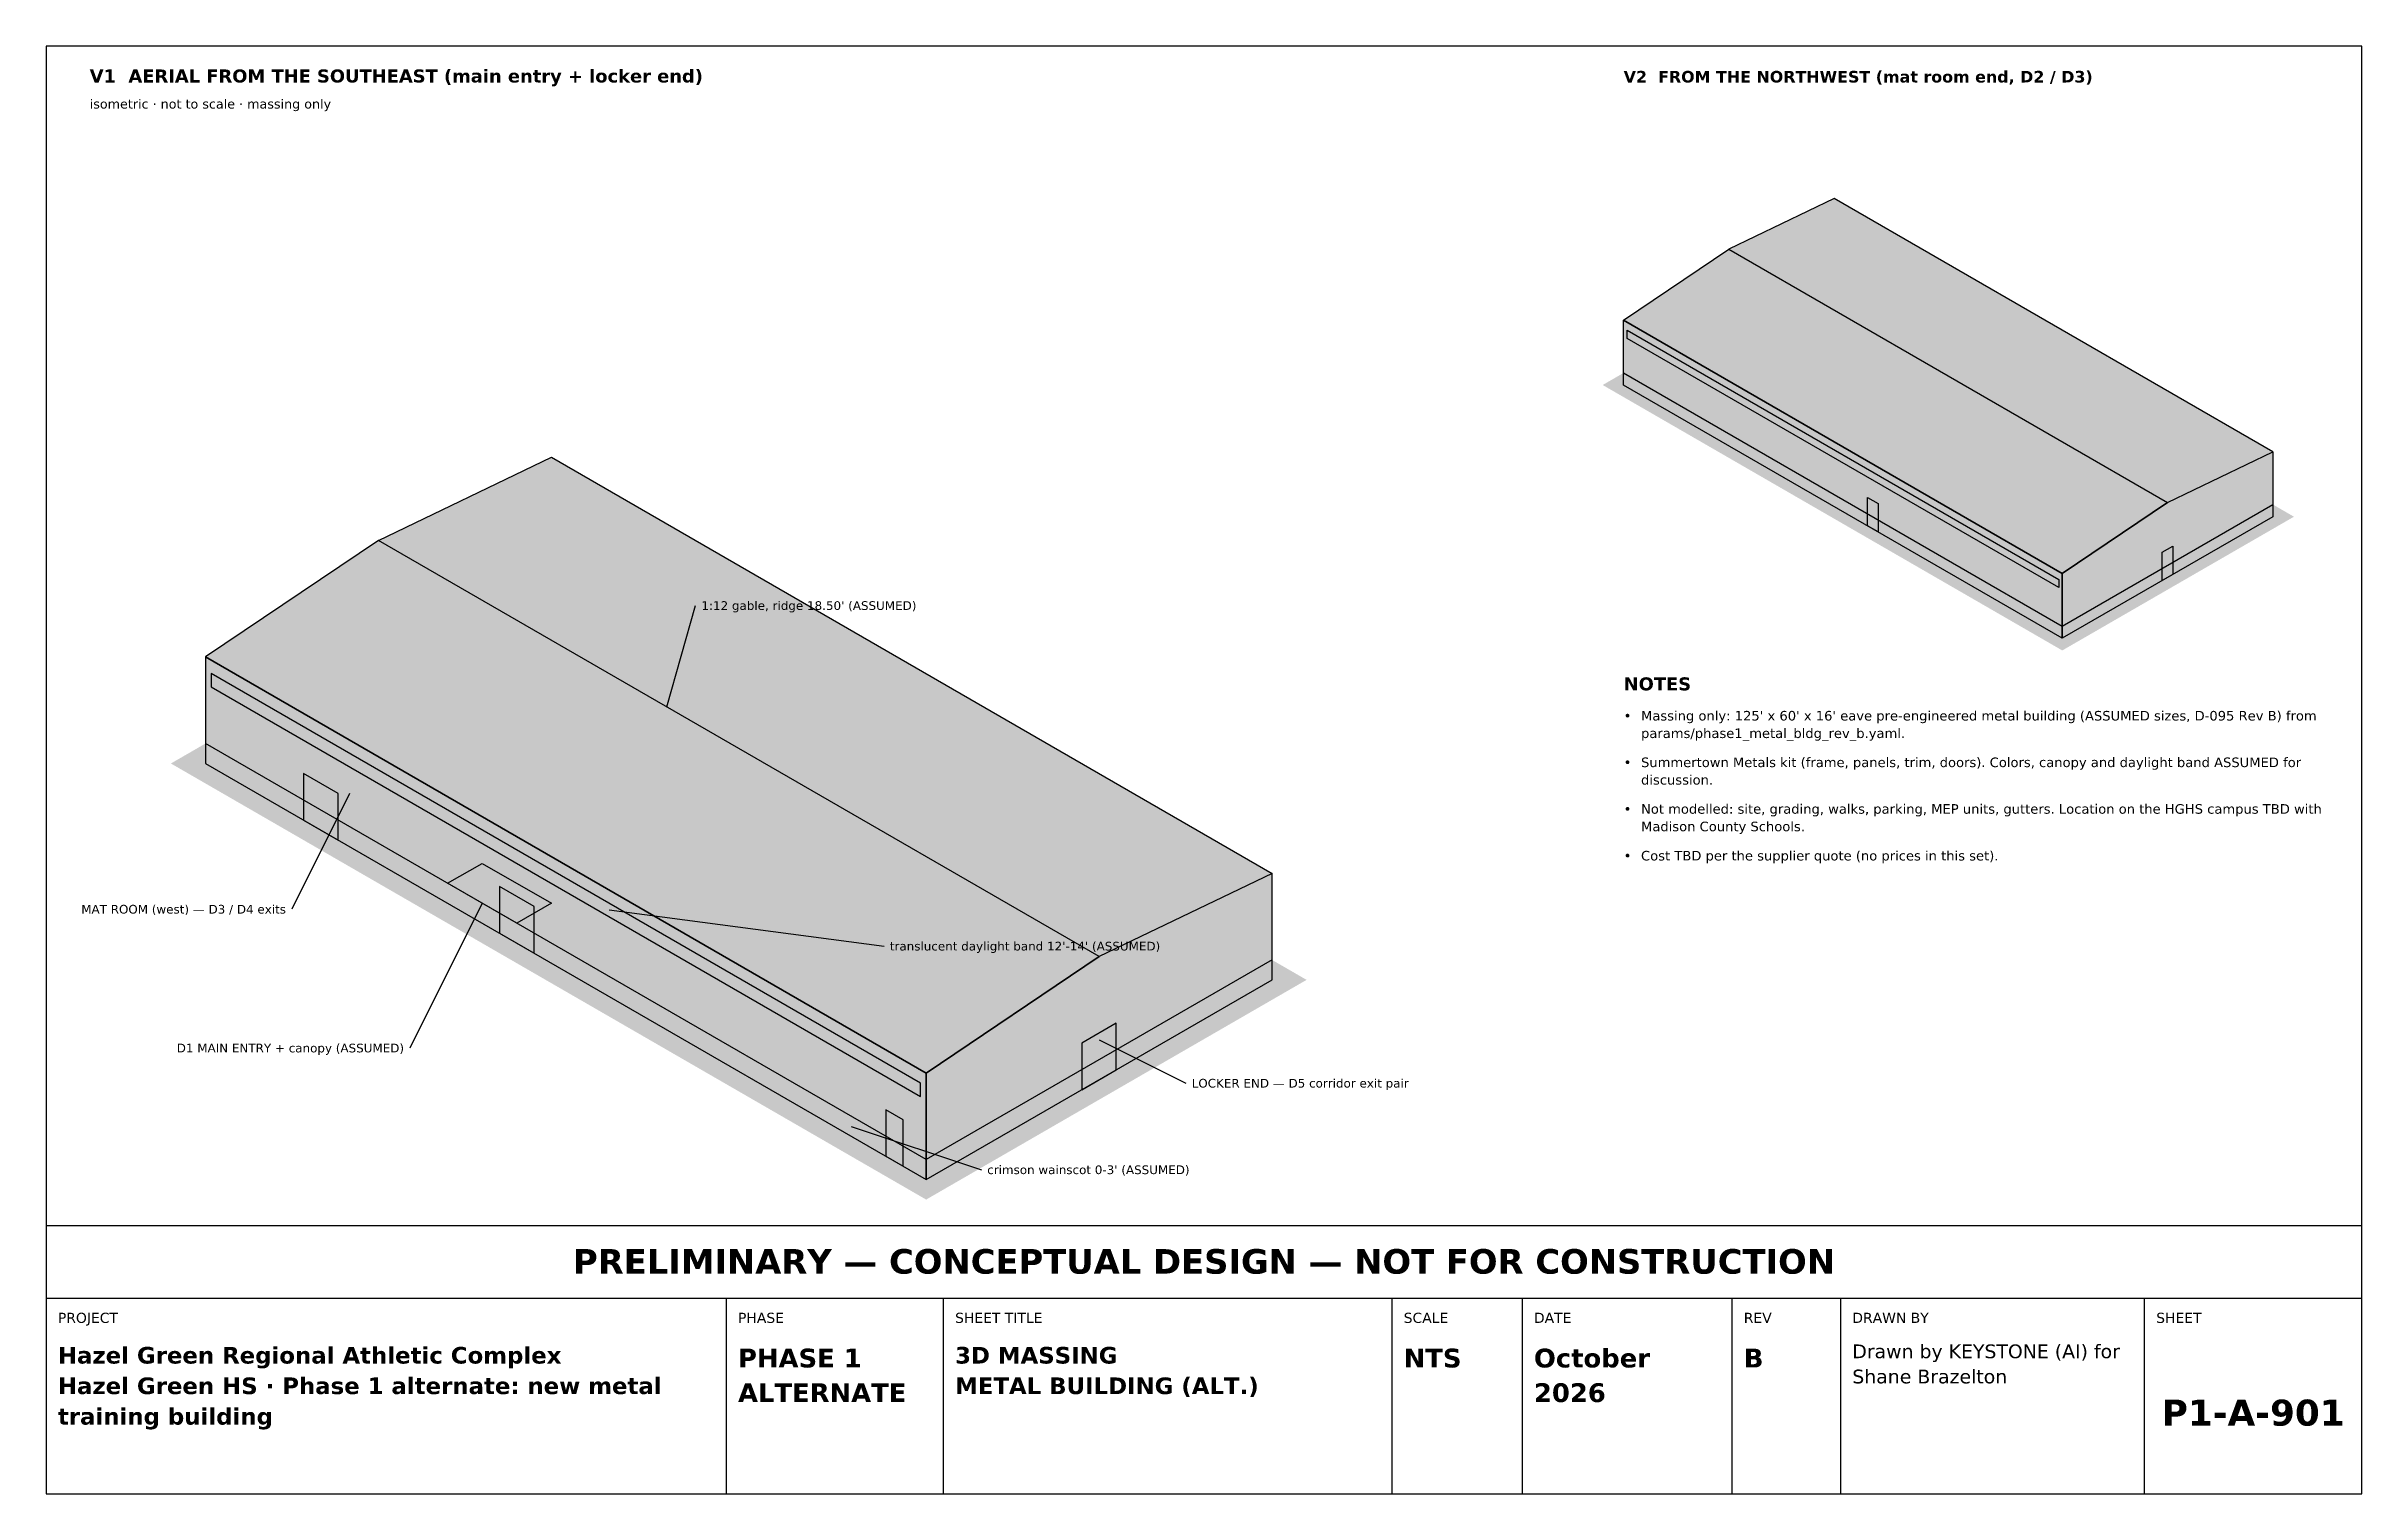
# Model space of a CAD drawing. Header units: inches. Extents: x 0.5 to 16.5, y 0.5 to 10.5.
import ezdxf
from ezdxf.enums import TextEntityAlignment as Align

# ---------------------------------------------------------------- set-up
doc = ezdxf.new("R2010")
doc.units = ezdxf.units.IN
doc.header["$MEASUREMENT"] = 0
for name, color, linetype in [('A-ANNO-TEXT', 7, 'Continuous'), ('A-MASS-CANO', 7, 'Continuous'), ('A-MASS-DOOR', 7, 'Continuous'), ('A-MASS-GLAZ', 7, 'Continuous'), ('A-MASS-GRND', 7, 'Continuous'), ('A-MASS-ROOF', 7, 'Continuous'), ('A-MASS-WALL', 7, 'Continuous'), ('G-ANNO-TTLB', 7, 'Continuous')]:
    doc.layers.add(name, color=color, linetype=linetype)
doc.styles.add('KS-BOLD', font='DejaVuSans-Bold.ttf')
doc.styles.add('KS-REG', font='DejaVuSans.ttf')

msp = doc.modelspace()

# ---------------------------------------------------------------- hatches: boundary and pattern name
at = {"layer": 'A-MASS-CANO', "true_color": 0x9e1b1b}
msp.add_hatch(color=7, dxfattribs=at).paths.add_polyline_path([(3.512, 4.855), (3.99, 4.579), (3.751, 4.441), (3.273, 4.717)])
at = {"layer": 'A-MASS-DOOR', "true_color": 0xffffff}
for points in [[(13.158, 7.145), (13.085, 7.187), (13.085, 7.383), (13.158, 7.341)], [(15.195, 6.851), (15.122, 6.809), (15.122, 7.005), (15.195, 7.047)], [(2.277, 5.154), (2.516, 5.016), (2.516, 5.338), (2.277, 5.476)], [(3.632, 4.372), (3.871, 4.234), (3.871, 4.556), (3.632, 4.694)], [(7.655, 3.291), (7.894, 3.429), (7.894, 3.751), (7.655, 3.613)], [(6.301, 2.831), (6.42, 2.762), (6.42, 3.084), (6.301, 3.153)]]:
    msp.add_hatch(color=7, dxfattribs=at).paths.add_polyline_path(points)
at = {"layer": 'A-MASS-GLAZ', "true_color": 0xf3f0d8}
for points in [[(14.407, 6.76), (11.424, 8.482), (11.424, 8.538), (14.407, 6.816)], [(1.64, 6.074), (6.54, 3.245), (6.54, 3.337), (1.64, 6.166)]]:
    msp.add_hatch(color=7, dxfattribs=at).paths.add_polyline_path(points)
at = {"layer": 'A-MASS-GRND', "true_color": 0xeeeeee}
for points in [[(16.032, 7.25), (12.855, 9.084), (11.255, 8.16), (14.431, 6.326)], [(1.361, 5.545), (6.58, 2.532), (9.209, 4.05), (3.99, 7.063)]]:
    msp.add_hatch(color=7, dxfattribs=at).paths.add_polyline_path(points)
at = {"layer": 'A-MASS-ROOF', "true_color": 0x4a4a4a}
for points in [[(15.886, 7.698), (12.855, 9.448), (12.127, 9.098), (15.159, 7.348)], [(3.99, 7.661), (8.97, 4.786), (7.775, 4.211), (2.795, 7.086)]]:
    msp.add_hatch(color=7, dxfattribs=at).paths.add_polyline_path(points)
at = {"layer": 'A-MASS-ROOF', "true_color": 0x5b5b5b}
for points in [[(14.431, 6.858), (11.4, 8.608), (12.127, 9.098), (15.159, 7.348)], [(1.6, 6.281), (6.58, 3.406), (7.775, 4.211), (2.795, 7.086)]]:
    msp.add_hatch(color=7, dxfattribs=at).paths.add_polyline_path(points)
at = {"layer": 'A-MASS-WALL', "true_color": 0xc4c9ce}
for points in [[(14.431, 6.41), (11.4, 8.16), (11.4, 8.608), (14.431, 6.858)], [(6.58, 2.67), (8.97, 4.05), (8.97, 4.786), (7.775, 4.211), (6.58, 3.406)]]:
    msp.add_hatch(color=7, dxfattribs=at).paths.add_polyline_path(points)
at = {"layer": 'A-MASS-WALL', "true_color": 0x861717}
for points in [[(14.431, 6.41), (11.4, 8.16), (11.4, 8.244), (14.431, 6.494)], [(6.58, 2.67), (8.97, 4.05), (8.97, 4.188), (6.58, 2.808)]]:
    msp.add_hatch(color=7, dxfattribs=at).paths.add_polyline_path(points)
at = {"layer": 'A-MASS-WALL', "true_color": 0xd8dce0}
for points in [[(15.886, 7.25), (14.431, 6.41), (14.431, 6.858), (15.159, 7.348), (15.886, 7.698)], [(1.6, 5.545), (6.58, 2.67), (6.58, 3.406), (1.6, 6.281)]]:
    msp.add_hatch(color=7, dxfattribs=at).paths.add_polyline_path(points)
at = {"layer": 'A-MASS-WALL', "true_color": 0x9e1b1b}
for points in [[(15.886, 7.25), (14.431, 6.41), (14.431, 6.494), (15.886, 7.334)], [(1.6, 5.545), (6.58, 2.67), (6.58, 2.808), (1.6, 5.683)]]:
    msp.add_hatch(color=7, dxfattribs=at).paths.add_polyline_path(points)

# ---------------------------------------------------------------- linework, layer by layer
at = {"layer": 'A-ANNO-TEXT'}
for p, q in [((4.787, 5.936), (4.987, 6.636)), ((2.596, 5.338), (2.196, 4.538)), ((3.512, 4.579), (3.012, 3.579)), ((4.389, 4.533), (6.289, 4.283)), ((7.775, 3.636), (8.375, 3.336)), ((6.062, 3.038), (6.962, 2.738))]:
    msp.add_line(p, q, dxfattribs=at)
at = {"layer": 'A-MASS-CANO'}
msp.add_lwpolyline([(3.512, 4.855), (3.99, 4.579), (3.751, 4.441), (3.273, 4.717)], close=True, dxfattribs=at)
at = {"layer": 'A-MASS-DOOR'}
for points in [[(13.158, 7.145), (13.085, 7.187), (13.085, 7.383), (13.158, 7.341)], [(15.195, 6.851), (15.122, 6.809), (15.122, 7.005), (15.195, 7.047)], [(2.277, 5.154), (2.516, 5.016), (2.516, 5.338), (2.277, 5.476)], [(3.632, 4.372), (3.871, 4.234), (3.871, 4.556), (3.632, 4.694)], [(7.655, 3.291), (7.894, 3.429), (7.894, 3.751), (7.655, 3.613)], [(6.301, 2.831), (6.42, 2.762), (6.42, 3.084), (6.301, 3.153)]]:
    msp.add_lwpolyline(points, close=True, dxfattribs=at)
at = {"layer": 'A-MASS-GLAZ'}
for points in [[(14.407, 6.76), (11.424, 8.482), (11.424, 8.538), (14.407, 6.816)], [(1.64, 6.074), (6.54, 3.245), (6.54, 3.337), (1.64, 6.166)]]:
    msp.add_lwpolyline(points, close=True, dxfattribs=at)
at = {"layer": 'A-MASS-ROOF'}
for points in [[(15.886, 7.698), (12.855, 9.448), (12.127, 9.098), (15.159, 7.348)], [(14.431, 6.858), (11.4, 8.608), (12.127, 9.098), (15.159, 7.348)], [(3.99, 7.661), (8.97, 4.786), (7.775, 4.211), (2.795, 7.086)], [(1.6, 6.281), (6.58, 3.406), (7.775, 4.211), (2.795, 7.086)]]:
    msp.add_lwpolyline(points, close=True, dxfattribs=at)
at = {"layer": 'A-MASS-WALL'}
for points in [[(14.431, 6.41), (11.4, 8.16), (11.4, 8.608), (14.431, 6.858)], [(14.431, 6.41), (11.4, 8.16), (11.4, 8.244), (14.431, 6.494)], [(15.886, 7.25), (14.431, 6.41), (14.431, 6.858), (15.159, 7.348), (15.886, 7.698)], [(15.886, 7.25), (14.431, 6.41), (14.431, 6.494), (15.886, 7.334)], [(1.6, 5.545), (6.58, 2.67), (6.58, 3.406), (1.6, 6.281)], [(1.6, 5.545), (6.58, 2.67), (6.58, 2.808), (1.6, 5.683)], [(6.58, 2.67), (8.97, 4.05), (8.97, 4.786), (7.775, 4.211), (6.58, 3.406)], [(6.58, 2.67), (8.97, 4.05), (8.97, 4.188), (6.58, 2.808)]]:
    msp.add_lwpolyline(points, close=True, dxfattribs=at)
at = {"layer": 'G-ANNO-TTLB'}
for p, q in [((0.5, 1.85), (16.5, 1.85)), ((5.2, 0.5), (5.2, 1.85)), ((6.7, 0.5), (6.7, 1.85)), ((9.8, 0.5), (9.8, 1.85)), ((10.7, 0.5), (10.7, 1.85)), ((12.15, 0.5), (12.15, 1.85)), ((12.9, 0.5), (12.9, 1.85)), ((15, 0.5), (15, 1.85))]:
    msp.add_line(p, q, dxfattribs=at)
for points in [[(0.5, 0.5), (16.5, 0.5), (16.5, 10.5), (0.5, 10.5)], [(0.5, 1.85), (16.5, 1.85), (16.5, 2.35), (0.5, 2.35)]]:
    msp.add_lwpolyline(points, close=True, dxfattribs=at)

# ---------------------------------------------------------------- texts
at = {"layer": 'A-ANNO-TEXT'}
for s, height, style, p in [('V1  AERIAL FROM THE SOUTHEAST (main entry + locker end)', 0.09, 'KS-BOLD', (0.8, 10.25)), ('V2  FROM THE NORTHWEST (mat room end, D2 / D3)', 0.08, 'KS-BOLD', (11.4, 10.25)), ('isometric · not to scale · massing only', 0.064, 'KS-REG', (0.8, 10.07)), ("1:12 gable, ridge 18.50' (ASSUMED)", 0.06, 'KS-REG', (5.027, 6.606)), ('NOTES', 0.09, 'KS-BOLD', (11.4, 6.05)), ('•', 0.066, 'KS-REG', (11.4, 5.842)), ('params/phase1_metal_bldg_rev_b.yaml.', 0.066, 'KS-REG', (11.52, 5.721)), ("Massing only: 125' x 60' x 16' eave pre-engineered metal building (ASSUMED sizes, D-095 Rev B) from", 0.066, 'KS-REG', (11.52, 5.842)), ('•', 0.066, 'KS-REG', (11.4, 5.52)), ('discussion.', 0.066, 'KS-REG', (11.52, 5.399)), ('Summertown Metals kit (frame, panels, trim, doors). Colors, canopy and daylight band ASSUMED for', 0.066, 'KS-REG', (11.52, 5.52)), ('•', 0.066, 'KS-REG', (11.4, 5.198)), ('Not modelled: site, grading, walks, parking, MEP units, gutters. Location on the HGHS campus TBD with', 0.066, 'KS-REG', (11.52, 5.198)), ('Madison County Schools.', 0.066, 'KS-REG', (11.52, 5.077)), ('•', 0.066, 'KS-REG', (11.4, 4.875)), ('Cost TBD per the supplier quote (no prices in this set).', 0.066, 'KS-REG', (11.52, 4.875)), ("translucent daylight band 12'-14' (ASSUMED)", 0.06, 'KS-REG', (6.329, 4.253)), ('LOCKER END — D5 corridor exit pair', 0.06, 'KS-REG', (8.415, 3.306)), ("crimson wainscot 0-3' (ASSUMED)", 0.06, 'KS-REG', (7.002, 2.708))]:
    msp.add_text(s, height=height, dxfattribs=dict(at, style=style)).set_placement(p)
at = {"layer": 'A-ANNO-TEXT', "style": 'KS-REG'}
for s, p in [('MAT ROOM (west) — D3 / D4 exits', (2.156, 4.508)), ('D1 MAIN ENTRY + canopy (ASSUMED)', (2.972, 3.549))]:
    msp.add_text(s, height=0.06, dxfattribs=at).set_placement(p, align=Align.RIGHT)
at = {"layer": 'G-ANNO-TTLB', "style": 'KS-BOLD'}
for s, height, p in [('PRELIMINARY — CONCEPTUAL DESIGN — NOT FOR CONSTRUCTION', 0.17, (8.5, 2.02)), ('P1-A-901', 0.18, (15.75, 0.97))]:
    msp.add_text(s, height=height, dxfattribs=at).set_placement(p, align=Align.CENTER)
at = {"layer": 'G-ANNO-TTLB'}
for s, height, style, p in [('PROJECT', 0.07, 'KS-REG', (0.58, 1.68)), ('PHASE', 0.07, 'KS-REG', (5.28, 1.68)), ('SHEET TITLE', 0.07, 'KS-REG', (6.78, 1.68)), ('SCALE', 0.07, 'KS-REG', (9.88, 1.68)), ('DATE', 0.07, 'KS-REG', (10.78, 1.68)), ('REV', 0.07, 'KS-REG', (12.23, 1.68)), ('DRAWN BY', 0.07, 'KS-REG', (12.98, 1.68)), ('SHEET', 0.07, 'KS-REG', (15.08, 1.68)), ('Hazel Green Regional Athletic Complex', 0.115, 'KS-BOLD', (0.58, 1.399)), ('PHASE 1', 0.13, 'KS-BOLD', (5.28, 1.372)), ('3D MASSING', 0.115, 'KS-BOLD', (6.78, 1.399)), ('NTS', 0.13, 'KS-BOLD', (9.88, 1.372)), ('October', 0.13, 'KS-BOLD', (10.78, 1.372)), ('B', 0.13, 'KS-BOLD', (12.23, 1.372)), ('Drawn by KEYSTONE (AI) for', 0.095, 'KS-REG', (12.98, 1.436)), ('Hazel Green HS · Phase 1 alternate: new metal', 0.115, 'KS-BOLD', (0.58, 1.188)), ('METAL BUILDING (ALT.)', 0.115, 'KS-BOLD', (6.78, 1.188)), ('Shane Brazelton', 0.095, 'KS-REG', (12.98, 1.262)), ('ALTERNATE', 0.13, 'KS-BOLD', (5.28, 1.133)), ('2026', 0.13, 'KS-BOLD', (10.78, 1.133)), ('training building', 0.115, 'KS-BOLD', (0.58, 0.977))]:
    msp.add_text(s, height=height, dxfattribs=dict(at, style=style)).set_placement(p)

doc.saveas('drawing.dxf')
